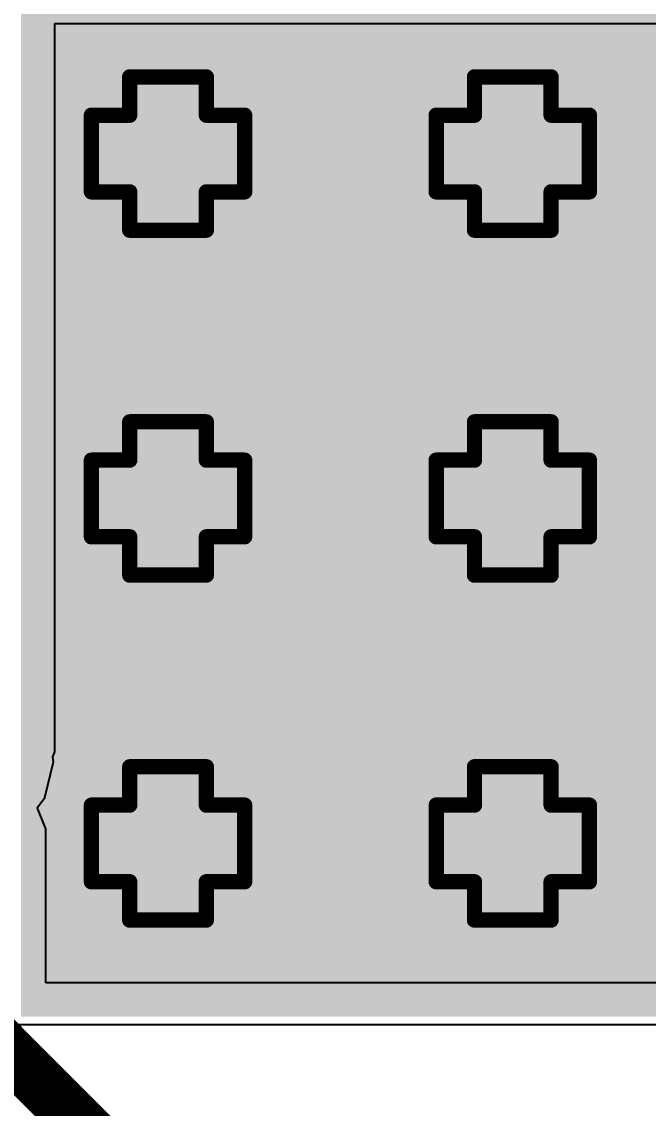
# Model space of a CAD drawing. Header units: inches. Extents: x -25 to 271, y -41 to 15.
# Drawn here: x 65.174 to 67.251, y -12.816 to -9.215 of the extents above; entities that cross this region are included whole.
import ezdxf

# ---------------------------------------------------------------- set-up
doc = ezdxf.new("R2010")
doc.units = ezdxf.units.IN
for name, color, linetype in [('Bottom Layer', 5, 'Continuous'), ('Bottom Overlay', 54, 'Continuous'), ('Drill Drawing', 1, 'Continuous'), ('Top Layer', 1, 'Continuous'), ('Top Paste', 8, 'Continuous'), ('Top Solder', 216, 'Continuous'), ('Via Holes', 16, 'Continuous')]:
    doc.layers.add(name, color=color, linetype=linetype)
doc.styles.add('Arial_Bold', font='', dxfattribs={"height": 0.2})
doc.styles.get('Arial_Bold').set_extended_font_data('Arial', bold=True)

# ---------------------------------------------------------------- blocks, each defined once
blk = doc.blocks.new('QFN_56__7X7__125')
at = {"layer": 'Top Layer'}
blk.add_hatch(color=1, dxfattribs=at).paths.add_polyline_path([(-1.6, 1.6), (1.6, 1.6), (1.6, -1.6), (-1.6, -1.6)])
at = {"layer": 'Top Paste'}
blk.add_hatch(color=8, dxfattribs=at).paths.add_polyline_path([(-1.6, 1.6), (1.6, 1.6), (1.6, -1.6), (-1.6, -1.6)])
at = {"layer": 'Top Solder'}
blk.add_hatch(color=216, dxfattribs=at).paths.add_polyline_path([(-1.7016, 1.7016), (1.7016, 1.7016), (1.7016, -1.7016), (-1.7016, -1.7016)])

msp = doc.modelspace()

# ---------------------------------------------------------------- hatches: boundary and pattern name
at = {"layer": 'Bottom Layer'}
h = msp.add_hatch(color=5, dxfattribs=at)
edge = h.paths.add_edge_path()
edge.add_arc((65.659, -9.652), 0.3, 0, 360)
h = msp.add_hatch(color=5, dxfattribs=at)
edge = h.paths.add_edge_path()
edge.add_arc((66.802, -9.652), 0.3, 0, 360)
h = msp.add_hatch(color=5, dxfattribs=at)
edge = h.paths.add_edge_path()
edge.add_arc((65.659, -10.795), 0.3, 0, 360)
h = msp.add_hatch(color=5, dxfattribs=at)
edge = h.paths.add_edge_path()
edge.add_arc((66.802, -10.795), 0.3, 0, 360)
h = msp.add_hatch(color=5, dxfattribs=at)
edge = h.paths.add_edge_path()
edge.add_arc((65.659, -11.938), 0.3, 0, 360)
h = msp.add_hatch(color=5, dxfattribs=at)
edge = h.paths.add_edge_path()
edge.add_arc((66.802, -11.938), 0.3, 0, 360)
at = {"layer": 'Top Layer'}
h = msp.add_hatch(color=1, dxfattribs=at)
edge = h.paths.add_edge_path()
edge.add_arc((65.659, -9.652), 0.3, 0, 360)
h = msp.add_hatch(color=1, dxfattribs=at)
edge = h.paths.add_edge_path()
edge.add_arc((66.802, -9.652), 0.3, 0, 360)
h = msp.add_hatch(color=1, dxfattribs=at)
edge = h.paths.add_edge_path()
edge.add_arc((65.659, -10.795), 0.3, 0, 360)
h = msp.add_hatch(color=1, dxfattribs=at)
edge = h.paths.add_edge_path()
edge.add_arc((66.802, -10.795), 0.3, 0, 360)
h = msp.add_hatch(color=1, dxfattribs=at)
edge = h.paths.add_edge_path()
edge.add_arc((65.659, -11.938), 0.3, 0, 360)
h = msp.add_hatch(color=1, dxfattribs=at)
edge = h.paths.add_edge_path()
edge.add_arc((66.802, -11.938), 0.3, 0, 360)
at = {"layer": 'Via Holes'}
h = msp.add_hatch(color=7, dxfattribs=at)
edge = h.paths.add_edge_path()
edge.add_arc((65.659, -9.652), 0.15, 0, 360)
h = msp.add_hatch(color=7, dxfattribs=at)
edge = h.paths.add_edge_path()
edge.add_arc((66.802, -9.652), 0.15, 0, 360)
h = msp.add_hatch(color=7, dxfattribs=at)
edge = h.paths.add_edge_path()
edge.add_arc((65.659, -10.795), 0.15, 0, 360)
h = msp.add_hatch(color=7, dxfattribs=at)
edge = h.paths.add_edge_path()
edge.add_arc((66.802, -10.795), 0.15, 0, 360)
h = msp.add_hatch(color=7, dxfattribs=at)
edge = h.paths.add_edge_path()
edge.add_arc((65.659, -11.938), 0.15, 0, 360)
h = msp.add_hatch(color=7, dxfattribs=at)
edge = h.paths.add_edge_path()
edge.add_arc((66.802, -11.938), 0.15, 0, 360)

# ---------------------------------------------------------------- linework, layer by layer
at = {"layer": 'Drill Drawing'}
for points in [[(65.532, -9.525, 0.0508, 0.0508, 0), (65.532, -9.398, 0.0508, 0.0508, 0)], [(65.532, -9.398, 0.0508, 0.0508, 0), (65.786, -9.398, 0.0508, 0.0508, 0)], [(65.786, -9.525, 0.0508, 0.0508, 0), (65.786, -9.398, 0.0508, 0.0508, 0)], [(66.675, -9.525, 0.0508, 0.0508, 0), (66.675, -9.398, 0.0508, 0.0508, 0)], [(66.675, -9.398, 0.0508, 0.0508, 0), (66.929, -9.398, 0.0508, 0.0508, 0)], [(66.929, -9.525, 0.0508, 0.0508, 0), (66.929, -9.398, 0.0508, 0.0508, 0)], [(65.405, -9.779, 0.0508, 0.0508, 0), (65.405, -9.525, 0.0508, 0.0508, 0)], [(65.405, -9.525, 0.0508, 0.0508, 0), (65.532, -9.525, 0.0508, 0.0508, 0)], [(65.786, -9.525, 0.0508, 0.0508, 0), (65.913, -9.525, 0.0508, 0.0508, 0)], [(65.913, -9.779, 0.0508, 0.0508, 0), (65.913, -9.525, 0.0508, 0.0508, 0)], [(66.548, -9.779, 0.0508, 0.0508, 0), (66.548, -9.525, 0.0508, 0.0508, 0)], [(66.548, -9.525, 0.0508, 0.0508, 0), (66.675, -9.525, 0.0508, 0.0508, 0)], [(66.929, -9.525, 0.0508, 0.0508, 0), (67.056, -9.525, 0.0508, 0.0508, 0)], [(67.056, -9.779, 0.0508, 0.0508, 0), (67.056, -9.525, 0.0508, 0.0508, 0)], [(65.405, -9.779, 0.0508, 0.0508, 0), (65.532, -9.779, 0.0508, 0.0508, 0)], [(65.532, -9.906, 0.0508, 0.0508, 0), (65.532, -9.779, 0.0508, 0.0508, 0)], [(65.786, -9.779, 0.0508, 0.0508, 0), (65.913, -9.779, 0.0508, 0.0508, 0)], [(65.786, -9.906, 0.0508, 0.0508, 0), (65.786, -9.779, 0.0508, 0.0508, 0)], [(66.548, -9.779, 0.0508, 0.0508, 0), (66.675, -9.779, 0.0508, 0.0508, 0)], [(66.675, -9.906, 0.0508, 0.0508, 0), (66.675, -9.779, 0.0508, 0.0508, 0)], [(66.929, -9.779, 0.0508, 0.0508, 0), (67.056, -9.779, 0.0508, 0.0508, 0)], [(66.929, -9.906, 0.0508, 0.0508, 0), (66.929, -9.779, 0.0508, 0.0508, 0)], [(65.532, -9.906, 0.0508, 0.0508, 0), (65.786, -9.906, 0.0508, 0.0508, 0)], [(66.675, -9.906, 0.0508, 0.0508, 0), (66.929, -9.906, 0.0508, 0.0508, 0)], [(65.532, -10.668, 0.0508, 0.0508, 0), (65.532, -10.541, 0.0508, 0.0508, 0)], [(65.532, -10.541, 0.0508, 0.0508, 0), (65.786, -10.541, 0.0508, 0.0508, 0)], [(65.786, -10.668, 0.0508, 0.0508, 0), (65.786, -10.541, 0.0508, 0.0508, 0)], [(66.675, -10.668, 0.0508, 0.0508, 0), (66.675, -10.541, 0.0508, 0.0508, 0)], [(66.675, -10.541, 0.0508, 0.0508, 0), (66.929, -10.541, 0.0508, 0.0508, 0)], [(66.929, -10.668, 0.0508, 0.0508, 0), (66.929, -10.541, 0.0508, 0.0508, 0)], [(65.405, -10.922, 0.0508, 0.0508, 0), (65.405, -10.668, 0.0508, 0.0508, 0)], [(65.405, -10.668, 0.0508, 0.0508, 0), (65.532, -10.668, 0.0508, 0.0508, 0)], [(65.786, -10.668, 0.0508, 0.0508, 0), (65.913, -10.668, 0.0508, 0.0508, 0)], [(65.913, -10.922, 0.0508, 0.0508, 0), (65.913, -10.668, 0.0508, 0.0508, 0)], [(66.548, -10.922, 0.0508, 0.0508, 0), (66.548, -10.668, 0.0508, 0.0508, 0)], [(66.548, -10.668, 0.0508, 0.0508, 0), (66.675, -10.668, 0.0508, 0.0508, 0)], [(66.929, -10.668, 0.0508, 0.0508, 0), (67.056, -10.668, 0.0508, 0.0508, 0)], [(67.056, -10.922, 0.0508, 0.0508, 0), (67.056, -10.668, 0.0508, 0.0508, 0)], [(65.405, -10.922, 0.0508, 0.0508, 0), (65.532, -10.922, 0.0508, 0.0508, 0)], [(65.532, -11.049, 0.0508, 0.0508, 0), (65.532, -10.922, 0.0508, 0.0508, 0)], [(65.786, -10.922, 0.0508, 0.0508, 0), (65.913, -10.922, 0.0508, 0.0508, 0)], [(65.786, -11.049, 0.0508, 0.0508, 0), (65.786, -10.922, 0.0508, 0.0508, 0)], [(66.548, -10.922, 0.0508, 0.0508, 0), (66.675, -10.922, 0.0508, 0.0508, 0)], [(66.675, -11.049, 0.0508, 0.0508, 0), (66.675, -10.922, 0.0508, 0.0508, 0)], [(66.929, -10.922, 0.0508, 0.0508, 0), (67.056, -10.922, 0.0508, 0.0508, 0)], [(66.929, -11.049, 0.0508, 0.0508, 0), (66.929, -10.922, 0.0508, 0.0508, 0)], [(65.532, -11.049, 0.0508, 0.0508, 0), (65.786, -11.049, 0.0508, 0.0508, 0)], [(66.675, -11.049, 0.0508, 0.0508, 0), (66.929, -11.049, 0.0508, 0.0508, 0)], [(65.532, -11.811, 0.0508, 0.0508, 0), (65.532, -11.684, 0.0508, 0.0508, 0)], [(65.532, -11.684, 0.0508, 0.0508, 0), (65.786, -11.684, 0.0508, 0.0508, 0)], [(65.786, -11.811, 0.0508, 0.0508, 0), (65.786, -11.684, 0.0508, 0.0508, 0)], [(66.675, -11.811, 0.0508, 0.0508, 0), (66.675, -11.684, 0.0508, 0.0508, 0)], [(66.675, -11.684, 0.0508, 0.0508, 0), (66.929, -11.684, 0.0508, 0.0508, 0)], [(66.929, -11.811, 0.0508, 0.0508, 0), (66.929, -11.684, 0.0508, 0.0508, 0)], [(65.405, -12.065, 0.0508, 0.0508, 0), (65.405, -11.811, 0.0508, 0.0508, 0)], [(65.405, -11.811, 0.0508, 0.0508, 0), (65.532, -11.811, 0.0508, 0.0508, 0)], [(65.786, -11.811, 0.0508, 0.0508, 0), (65.913, -11.811, 0.0508, 0.0508, 0)], [(65.913, -12.065, 0.0508, 0.0508, 0), (65.913, -11.811, 0.0508, 0.0508, 0)], [(66.548, -12.065, 0.0508, 0.0508, 0), (66.548, -11.811, 0.0508, 0.0508, 0)], [(66.548, -11.811, 0.0508, 0.0508, 0), (66.675, -11.811, 0.0508, 0.0508, 0)], [(66.929, -11.811, 0.0508, 0.0508, 0), (67.056, -11.811, 0.0508, 0.0508, 0)], [(67.056, -12.065, 0.0508, 0.0508, 0), (67.056, -11.811, 0.0508, 0.0508, 0)], [(65.405, -12.065, 0.0508, 0.0508, 0), (65.532, -12.065, 0.0508, 0.0508, 0)], [(65.532, -12.192, 0.0508, 0.0508, 0), (65.532, -12.065, 0.0508, 0.0508, 0)], [(65.786, -12.065, 0.0508, 0.0508, 0), (65.913, -12.065, 0.0508, 0.0508, 0)], [(65.786, -12.192, 0.0508, 0.0508, 0), (65.786, -12.065, 0.0508, 0.0508, 0)], [(66.548, -12.065, 0.0508, 0.0508, 0), (66.675, -12.065, 0.0508, 0.0508, 0)], [(66.675, -12.192, 0.0508, 0.0508, 0), (66.675, -12.065, 0.0508, 0.0508, 0)], [(66.929, -12.065, 0.0508, 0.0508, 0), (67.056, -12.065, 0.0508, 0.0508, 0)], [(66.929, -12.192, 0.0508, 0.0508, 0), (66.929, -12.065, 0.0508, 0.0508, 0)], [(65.532, -12.192, 0.0508, 0.0508, 0), (65.786, -12.192, 0.0508, 0.0508, 0)], [(66.675, -12.192, 0.0508, 0.0508, 0), (66.929, -12.192, 0.0508, 0.0508, 0)]]:
    msp.add_lwpolyline(points, format="xyseb", dxfattribs=at)
for points in [[(65.5193, -9.398, 0.0254, 0.0254, 1), (65.5447, -9.398, 0.0254, 0.0254, 1)], [(65.5193, -9.398, 0.0254, 0.0254, 1), (65.5447, -9.398, 0.0254, 0.0254, 1)], [(65.7733, -9.398, 0.0254, 0.0254, 1), (65.7987, -9.398, 0.0254, 0.0254, 1)], [(65.7733, -9.398, 0.0254, 0.0254, 1), (65.7987, -9.398, 0.0254, 0.0254, 1)], [(66.6623, -9.398, 0.0254, 0.0254, 1), (66.6877, -9.398, 0.0254, 0.0254, 1)], [(66.6623, -9.398, 0.0254, 0.0254, 1), (66.6877, -9.398, 0.0254, 0.0254, 1)], [(66.9163, -9.398, 0.0254, 0.0254, 1), (66.9417, -9.398, 0.0254, 0.0254, 1)], [(66.9163, -9.398, 0.0254, 0.0254, 1), (66.9417, -9.398, 0.0254, 0.0254, 1)], [(65.3923, -9.525, 0.0254, 0.0254, 1), (65.4177, -9.525, 0.0254, 0.0254, 1)], [(65.3923, -9.525, 0.0254, 0.0254, 1), (65.4177, -9.525, 0.0254, 0.0254, 1)], [(65.5193, -9.525, 0.0254, 0.0254, 1), (65.5447, -9.525, 0.0254, 0.0254, 1)], [(65.5193, -9.525, 0.0254, 0.0254, 1), (65.5447, -9.525, 0.0254, 0.0254, 1)], [(65.7733, -9.525, 0.0254, 0.0254, 1), (65.7987, -9.525, 0.0254, 0.0254, 1)], [(65.7733, -9.525, 0.0254, 0.0254, 1), (65.7987, -9.525, 0.0254, 0.0254, 1)], [(65.9003, -9.525, 0.0254, 0.0254, 1), (65.9257, -9.525, 0.0254, 0.0254, 1)], [(65.9003, -9.525, 0.0254, 0.0254, 1), (65.9257, -9.525, 0.0254, 0.0254, 1)], [(66.5353, -9.525, 0.0254, 0.0254, 1), (66.5607, -9.525, 0.0254, 0.0254, 1)], [(66.5353, -9.525, 0.0254, 0.0254, 1), (66.5607, -9.525, 0.0254, 0.0254, 1)], [(66.6623, -9.525, 0.0254, 0.0254, 1), (66.6877, -9.525, 0.0254, 0.0254, 1)], [(66.6623, -9.525, 0.0254, 0.0254, 1), (66.6877, -9.525, 0.0254, 0.0254, 1)], [(66.9163, -9.525, 0.0254, 0.0254, 1), (66.9417, -9.525, 0.0254, 0.0254, 1)], [(66.9163, -9.525, 0.0254, 0.0254, 1), (66.9417, -9.525, 0.0254, 0.0254, 1)], [(67.0433, -9.525, 0.0254, 0.0254, 1), (67.0687, -9.525, 0.0254, 0.0254, 1)], [(67.0433, -9.525, 0.0254, 0.0254, 1), (67.0687, -9.525, 0.0254, 0.0254, 1)], [(65.3923, -9.779, 0.0254, 0.0254, 1), (65.4177, -9.779, 0.0254, 0.0254, 1)], [(65.3923, -9.779, 0.0254, 0.0254, 1), (65.4177, -9.779, 0.0254, 0.0254, 1)], [(65.5193, -9.779, 0.0254, 0.0254, 1), (65.5447, -9.779, 0.0254, 0.0254, 1)], [(65.5193, -9.779, 0.0254, 0.0254, 1), (65.5447, -9.779, 0.0254, 0.0254, 1)], [(65.7733, -9.779, 0.0254, 0.0254, 1), (65.7987, -9.779, 0.0254, 0.0254, 1)], [(65.7733, -9.779, 0.0254, 0.0254, 1), (65.7987, -9.779, 0.0254, 0.0254, 1)], [(65.9003, -9.779, 0.0254, 0.0254, 1), (65.9257, -9.779, 0.0254, 0.0254, 1)], [(65.9003, -9.779, 0.0254, 0.0254, 1), (65.9257, -9.779, 0.0254, 0.0254, 1)], [(66.5353, -9.779, 0.0254, 0.0254, 1), (66.5607, -9.779, 0.0254, 0.0254, 1)], [(66.5353, -9.779, 0.0254, 0.0254, 1), (66.5607, -9.779, 0.0254, 0.0254, 1)], [(66.6623, -9.779, 0.0254, 0.0254, 1), (66.6877, -9.779, 0.0254, 0.0254, 1)], [(66.6623, -9.779, 0.0254, 0.0254, 1), (66.6877, -9.779, 0.0254, 0.0254, 1)], [(66.9163, -9.779, 0.0254, 0.0254, 1), (66.9417, -9.779, 0.0254, 0.0254, 1)], [(66.9163, -9.779, 0.0254, 0.0254, 1), (66.9417, -9.779, 0.0254, 0.0254, 1)], [(67.0433, -9.779, 0.0254, 0.0254, 1), (67.0687, -9.779, 0.0254, 0.0254, 1)], [(67.0433, -9.779, 0.0254, 0.0254, 1), (67.0687, -9.779, 0.0254, 0.0254, 1)], [(65.5193, -9.906, 0.0254, 0.0254, 1), (65.5447, -9.906, 0.0254, 0.0254, 1)], [(65.5193, -9.906, 0.0254, 0.0254, 1), (65.5447, -9.906, 0.0254, 0.0254, 1)], [(65.7733, -9.906, 0.0254, 0.0254, 1), (65.7987, -9.906, 0.0254, 0.0254, 1)], [(65.7733, -9.906, 0.0254, 0.0254, 1), (65.7987, -9.906, 0.0254, 0.0254, 1)], [(66.6623, -9.906, 0.0254, 0.0254, 1), (66.6877, -9.906, 0.0254, 0.0254, 1)], [(66.6623, -9.906, 0.0254, 0.0254, 1), (66.6877, -9.906, 0.0254, 0.0254, 1)], [(66.9163, -9.906, 0.0254, 0.0254, 1), (66.9417, -9.906, 0.0254, 0.0254, 1)], [(66.9163, -9.906, 0.0254, 0.0254, 1), (66.9417, -9.906, 0.0254, 0.0254, 1)], [(65.5193, -10.541, 0.0254, 0.0254, 1), (65.5447, -10.541, 0.0254, 0.0254, 1)], [(65.5193, -10.541, 0.0254, 0.0254, 1), (65.5447, -10.541, 0.0254, 0.0254, 1)], [(65.7733, -10.541, 0.0254, 0.0254, 1), (65.7987, -10.541, 0.0254, 0.0254, 1)], [(65.7733, -10.541, 0.0254, 0.0254, 1), (65.7987, -10.541, 0.0254, 0.0254, 1)], [(66.6623, -10.541, 0.0254, 0.0254, 1), (66.6877, -10.541, 0.0254, 0.0254, 1)], [(66.6623, -10.541, 0.0254, 0.0254, 1), (66.6877, -10.541, 0.0254, 0.0254, 1)], [(66.9163, -10.541, 0.0254, 0.0254, 1), (66.9417, -10.541, 0.0254, 0.0254, 1)], [(66.9163, -10.541, 0.0254, 0.0254, 1), (66.9417, -10.541, 0.0254, 0.0254, 1)], [(65.3923, -10.668, 0.0254, 0.0254, 1), (65.4177, -10.668, 0.0254, 0.0254, 1)], [(65.3923, -10.668, 0.0254, 0.0254, 1), (65.4177, -10.668, 0.0254, 0.0254, 1)], [(65.5193, -10.668, 0.0254, 0.0254, 1), (65.5447, -10.668, 0.0254, 0.0254, 1)], [(65.5193, -10.668, 0.0254, 0.0254, 1), (65.5447, -10.668, 0.0254, 0.0254, 1)], [(65.7733, -10.668, 0.0254, 0.0254, 1), (65.7987, -10.668, 0.0254, 0.0254, 1)], [(65.7733, -10.668, 0.0254, 0.0254, 1), (65.7987, -10.668, 0.0254, 0.0254, 1)], [(65.9003, -10.668, 0.0254, 0.0254, 1), (65.9257, -10.668, 0.0254, 0.0254, 1)], [(65.9003, -10.668, 0.0254, 0.0254, 1), (65.9257, -10.668, 0.0254, 0.0254, 1)], [(66.5353, -10.668, 0.0254, 0.0254, 1), (66.5607, -10.668, 0.0254, 0.0254, 1)], [(66.5353, -10.668, 0.0254, 0.0254, 1), (66.5607, -10.668, 0.0254, 0.0254, 1)], [(66.6623, -10.668, 0.0254, 0.0254, 1), (66.6877, -10.668, 0.0254, 0.0254, 1)], [(66.6623, -10.668, 0.0254, 0.0254, 1), (66.6877, -10.668, 0.0254, 0.0254, 1)], [(66.9163, -10.668, 0.0254, 0.0254, 1), (66.9417, -10.668, 0.0254, 0.0254, 1)], [(66.9163, -10.668, 0.0254, 0.0254, 1), (66.9417, -10.668, 0.0254, 0.0254, 1)], [(67.0433, -10.668, 0.0254, 0.0254, 1), (67.0687, -10.668, 0.0254, 0.0254, 1)], [(67.0433, -10.668, 0.0254, 0.0254, 1), (67.0687, -10.668, 0.0254, 0.0254, 1)], [(65.3923, -10.922, 0.0254, 0.0254, 1), (65.4177, -10.922, 0.0254, 0.0254, 1)], [(65.3923, -10.922, 0.0254, 0.0254, 1), (65.4177, -10.922, 0.0254, 0.0254, 1)], [(65.5193, -10.922, 0.0254, 0.0254, 1), (65.5447, -10.922, 0.0254, 0.0254, 1)], [(65.5193, -10.922, 0.0254, 0.0254, 1), (65.5447, -10.922, 0.0254, 0.0254, 1)], [(65.7733, -10.922, 0.0254, 0.0254, 1), (65.7987, -10.922, 0.0254, 0.0254, 1)], [(65.7733, -10.922, 0.0254, 0.0254, 1), (65.7987, -10.922, 0.0254, 0.0254, 1)], [(65.9003, -10.922, 0.0254, 0.0254, 1), (65.9257, -10.922, 0.0254, 0.0254, 1)], [(65.9003, -10.922, 0.0254, 0.0254, 1), (65.9257, -10.922, 0.0254, 0.0254, 1)], [(66.5353, -10.922, 0.0254, 0.0254, 1), (66.5607, -10.922, 0.0254, 0.0254, 1)], [(66.5353, -10.922, 0.0254, 0.0254, 1), (66.5607, -10.922, 0.0254, 0.0254, 1)], [(66.6623, -10.922, 0.0254, 0.0254, 1), (66.6877, -10.922, 0.0254, 0.0254, 1)], [(66.6623, -10.922, 0.0254, 0.0254, 1), (66.6877, -10.922, 0.0254, 0.0254, 1)], [(66.9163, -10.922, 0.0254, 0.0254, 1), (66.9417, -10.922, 0.0254, 0.0254, 1)], [(66.9163, -10.922, 0.0254, 0.0254, 1), (66.9417, -10.922, 0.0254, 0.0254, 1)], [(67.0433, -10.922, 0.0254, 0.0254, 1), (67.0687, -10.922, 0.0254, 0.0254, 1)], [(67.0433, -10.922, 0.0254, 0.0254, 1), (67.0687, -10.922, 0.0254, 0.0254, 1)], [(65.5193, -11.049, 0.0254, 0.0254, 1), (65.5447, -11.049, 0.0254, 0.0254, 1)], [(65.5193, -11.049, 0.0254, 0.0254, 1), (65.5447, -11.049, 0.0254, 0.0254, 1)], [(65.7733, -11.049, 0.0254, 0.0254, 1), (65.7987, -11.049, 0.0254, 0.0254, 1)], [(65.7733, -11.049, 0.0254, 0.0254, 1), (65.7987, -11.049, 0.0254, 0.0254, 1)], [(66.6623, -11.049, 0.0254, 0.0254, 1), (66.6877, -11.049, 0.0254, 0.0254, 1)], [(66.6623, -11.049, 0.0254, 0.0254, 1), (66.6877, -11.049, 0.0254, 0.0254, 1)], [(66.9163, -11.049, 0.0254, 0.0254, 1), (66.9417, -11.049, 0.0254, 0.0254, 1)], [(66.9163, -11.049, 0.0254, 0.0254, 1), (66.9417, -11.049, 0.0254, 0.0254, 1)], [(65.5193, -11.684, 0.0254, 0.0254, 1), (65.5447, -11.684, 0.0254, 0.0254, 1)], [(65.5193, -11.684, 0.0254, 0.0254, 1), (65.5447, -11.684, 0.0254, 0.0254, 1)], [(65.7733, -11.684, 0.0254, 0.0254, 1), (65.7987, -11.684, 0.0254, 0.0254, 1)], [(65.7733, -11.684, 0.0254, 0.0254, 1), (65.7987, -11.684, 0.0254, 0.0254, 1)], [(66.6623, -11.684, 0.0254, 0.0254, 1), (66.6877, -11.684, 0.0254, 0.0254, 1)], [(66.6623, -11.684, 0.0254, 0.0254, 1), (66.6877, -11.684, 0.0254, 0.0254, 1)], [(66.9163, -11.684, 0.0254, 0.0254, 1), (66.9417, -11.684, 0.0254, 0.0254, 1)], [(66.9163, -11.684, 0.0254, 0.0254, 1), (66.9417, -11.684, 0.0254, 0.0254, 1)], [(65.3923, -11.811, 0.0254, 0.0254, 1), (65.4177, -11.811, 0.0254, 0.0254, 1)], [(65.3923, -11.811, 0.0254, 0.0254, 1), (65.4177, -11.811, 0.0254, 0.0254, 1)], [(65.5193, -11.811, 0.0254, 0.0254, 1), (65.5447, -11.811, 0.0254, 0.0254, 1)], [(65.5193, -11.811, 0.0254, 0.0254, 1), (65.5447, -11.811, 0.0254, 0.0254, 1)], [(65.7733, -11.811, 0.0254, 0.0254, 1), (65.7987, -11.811, 0.0254, 0.0254, 1)], [(65.7733, -11.811, 0.0254, 0.0254, 1), (65.7987, -11.811, 0.0254, 0.0254, 1)], [(65.9003, -11.811, 0.0254, 0.0254, 1), (65.9257, -11.811, 0.0254, 0.0254, 1)], [(65.9003, -11.811, 0.0254, 0.0254, 1), (65.9257, -11.811, 0.0254, 0.0254, 1)], [(66.5353, -11.811, 0.0254, 0.0254, 1), (66.5607, -11.811, 0.0254, 0.0254, 1)], [(66.5353, -11.811, 0.0254, 0.0254, 1), (66.5607, -11.811, 0.0254, 0.0254, 1)], [(66.6623, -11.811, 0.0254, 0.0254, 1), (66.6877, -11.811, 0.0254, 0.0254, 1)], [(66.6623, -11.811, 0.0254, 0.0254, 1), (66.6877, -11.811, 0.0254, 0.0254, 1)], [(66.9163, -11.811, 0.0254, 0.0254, 1), (66.9417, -11.811, 0.0254, 0.0254, 1)], [(66.9163, -11.811, 0.0254, 0.0254, 1), (66.9417, -11.811, 0.0254, 0.0254, 1)], [(67.0433, -11.811, 0.0254, 0.0254, 1), (67.0687, -11.811, 0.0254, 0.0254, 1)], [(67.0433, -11.811, 0.0254, 0.0254, 1), (67.0687, -11.811, 0.0254, 0.0254, 1)], [(65.3923, -12.065, 0.0254, 0.0254, 1), (65.4177, -12.065, 0.0254, 0.0254, 1)], [(65.3923, -12.065, 0.0254, 0.0254, 1), (65.4177, -12.065, 0.0254, 0.0254, 1)], [(65.5193, -12.065, 0.0254, 0.0254, 1), (65.5447, -12.065, 0.0254, 0.0254, 1)], [(65.5193, -12.065, 0.0254, 0.0254, 1), (65.5447, -12.065, 0.0254, 0.0254, 1)], [(65.7733, -12.065, 0.0254, 0.0254, 1), (65.7987, -12.065, 0.0254, 0.0254, 1)], [(65.7733, -12.065, 0.0254, 0.0254, 1), (65.7987, -12.065, 0.0254, 0.0254, 1)], [(65.9003, -12.065, 0.0254, 0.0254, 1), (65.9257, -12.065, 0.0254, 0.0254, 1)], [(65.9003, -12.065, 0.0254, 0.0254, 1), (65.9257, -12.065, 0.0254, 0.0254, 1)], [(66.5353, -12.065, 0.0254, 0.0254, 1), (66.5607, -12.065, 0.0254, 0.0254, 1)], [(66.5353, -12.065, 0.0254, 0.0254, 1), (66.5607, -12.065, 0.0254, 0.0254, 1)], [(66.6623, -12.065, 0.0254, 0.0254, 1), (66.6877, -12.065, 0.0254, 0.0254, 1)], [(66.6623, -12.065, 0.0254, 0.0254, 1), (66.6877, -12.065, 0.0254, 0.0254, 1)], [(66.9163, -12.065, 0.0254, 0.0254, 1), (66.9417, -12.065, 0.0254, 0.0254, 1)], [(66.9163, -12.065, 0.0254, 0.0254, 1), (66.9417, -12.065, 0.0254, 0.0254, 1)], [(67.0433, -12.065, 0.0254, 0.0254, 1), (67.0687, -12.065, 0.0254, 0.0254, 1)], [(67.0433, -12.065, 0.0254, 0.0254, 1), (67.0687, -12.065, 0.0254, 0.0254, 1)], [(65.5193, -12.192, 0.0254, 0.0254, 1), (65.5447, -12.192, 0.0254, 0.0254, 1)], [(65.5193, -12.192, 0.0254, 0.0254, 1), (65.5447, -12.192, 0.0254, 0.0254, 1)], [(65.7733, -12.192, 0.0254, 0.0254, 1), (65.7987, -12.192, 0.0254, 0.0254, 1)], [(65.7733, -12.192, 0.0254, 0.0254, 1), (65.7987, -12.192, 0.0254, 0.0254, 1)], [(66.6623, -12.192, 0.0254, 0.0254, 1), (66.6877, -12.192, 0.0254, 0.0254, 1)], [(66.6623, -12.192, 0.0254, 0.0254, 1), (66.6877, -12.192, 0.0254, 0.0254, 1)], [(66.9163, -12.192, 0.0254, 0.0254, 1), (66.9417, -12.192, 0.0254, 0.0254, 1)], [(66.9163, -12.192, 0.0254, 0.0254, 1), (66.9417, -12.192, 0.0254, 0.0254, 1)]]:
    msp.add_lwpolyline(points, format="xyseb", close=True, dxfattribs=at)
at = {"layer": 'Top Layer'}
for p, q in [((65.2836, -11.6348), (65.2836, -9.221)), ((65.2836, -9.221), (68.5136, -9.221)), ((65.2769, -11.6509), (65.2836, -11.6348)), ((65.2795, -11.6681), (65.2769, -11.6509)), ((65.2502, -11.7854), (65.2795, -11.6681)), ((65.2282, -11.8152), (65.2502, -11.7854)), ((65.2258, -11.8209), (65.2282, -11.8152)), ((65.2543, -11.8896), (65.2258, -11.8209)), ((65.2543, -12.4), (65.2543, -11.8896)), ((68.4188, -12.4), (65.2543, -12.4)), ((65.1461, -12.5375), (68.4188, -12.5375))]:
    msp.add_line(p, q, dxfattribs=at)
msp.add_lwpolyline([(64.8536, -12.3518, 0.1778, 0.1778, 0), (65.8734, -13.3716, 0.1778, 0.1778, 0)], format="xyseb", dxfattribs=at)

# ---------------------------------------------------------------- block references
at = {"rotation": 270}
msp.add_blockref('QFN_56__7X7__125', (66.8731, -10.8105), dxfattribs=at)

# ---------------------------------------------------------------- texts
at = {"layer": 'Bottom Overlay', "style": 'Arial_Bold', "text_generation_flag": 2}
msp.add_text('TX1', height=1.524, rotation=270, dxfattribs=at).set_placement((64.6938, -9.2456))

doc.saveas('drawing.dxf')
